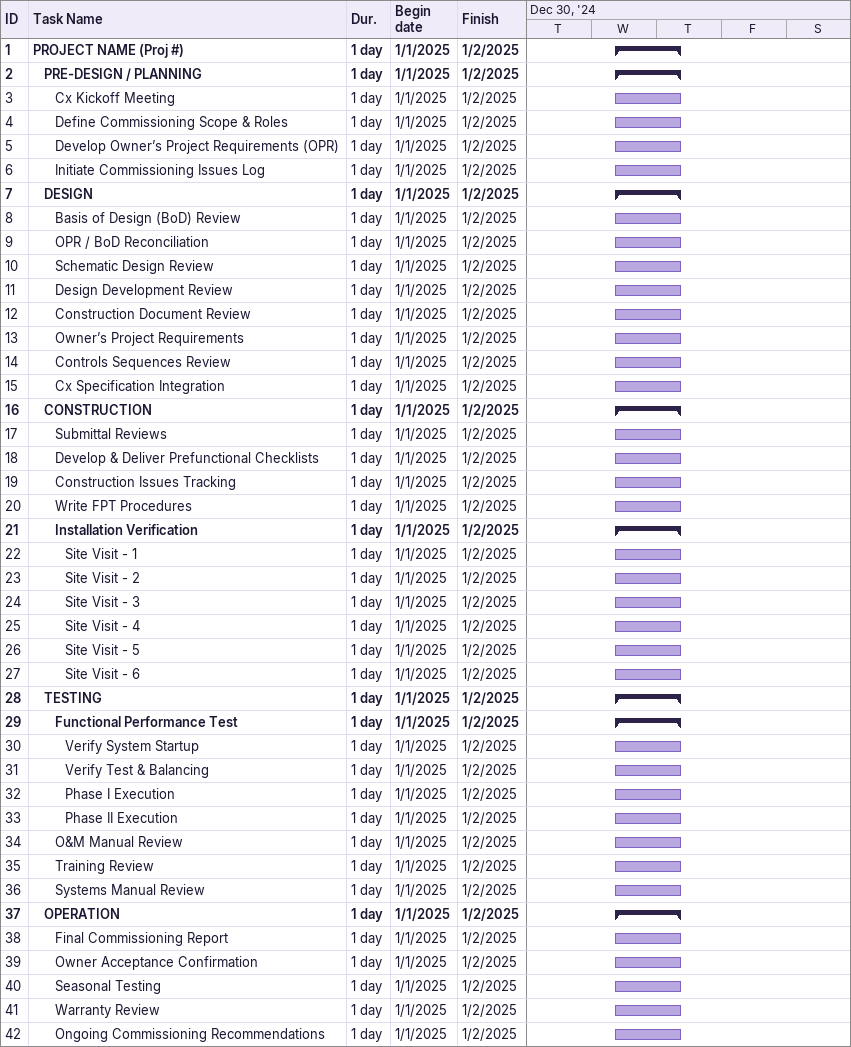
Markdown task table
| ID | Level | Task | Duration | Start | Finish |
|---|---|---|---|---|---|
| 1 | 1 | **PROJECT NAME (Proj #)** | 1d | 2025-01-01 | 2025-01-02 |
| 2 | 2 | **PRE-DESIGN / PLANNING** | 1d | 2025-01-01 | 2025-01-02 |
| 3 | 3 | Cx Kickoff Meeting | 1d | 2025-01-01 | 2025-01-02 |
| 4 | 3 | Define Commissioning Scope & Roles | 1d | 2025-01-01 | 2025-01-02 |
| 5 | 3 | Develop Owner’s Project Requirements (OPR) | 1d | 2025-01-01 | 2025-01-02 |
| 6 | 3 | Initiate Commissioning Issues Log | 1d | 2025-01-01 | 2025-01-02 |
| 7 | 2 | **DESIGN** | 1d | 2025-01-01 | 2025-01-02 |
| 8 | 3 | Basis of Design (BoD) Review | 1d | 2025-01-01 | 2025-01-02 |
| 9 | 3 | OPR / BoD Reconciliation | 1d | 2025-01-01 | 2025-01-02 |
| 10 | 3 | Schematic Design Review | 1d | 2025-01-01 | 2025-01-02 |
| 11 | 3 | Design Development Review | 1d | 2025-01-01 | 2025-01-02 |
| 12 | 3 | Construction Document Review | 1d | 2025-01-01 | 2025-01-02 |
| 13 | 3 | Owner’s Project Requirements | 1d | 2025-01-01 | 2025-01-02 |
| 14 | 3 | Controls Sequences Review | 1d | 2025-01-01 | 2025-01-02 |
| 15 | 3 | Cx Specification Integration | 1d | 2025-01-01 | 2025-01-02 |
| 16 | 2 | **CONSTRUCTION** | 1d | 2025-01-01 | 2025-01-02 |
| 17 | 3 | Submittal Reviews | 1d | 2025-01-01 | 2025-01-02 |
| 18 | 3 | Develop & Deliver Prefunctional Checklists | 1d | 2025-01-01 | 2025-01-02 |
| 19 | 3 | Construction Issues Tracking | 1d | 2025-01-01 | 2025-01-02 |
| 20 | 3 | Write FPT Procedures | 1d | 2025-01-01 | 2025-01-02 |
| 21 | 3 | **Installation Verification** | 1d | 2025-01-01 | 2025-01-02 |
| 22 | 4 | Site Visit - 1 | 1d | 2025-01-01 | 2025-01-02 |
| 23 | 4 | Site Visit - 2 | 1d | 2025-01-01 | 2025-01-02 |
| 24 | 4 | Site Visit - 3 | 1d | 2025-01-01 | 2025-01-02 |
| 25 | 4 | Site Visit - 4 | 1d | 2025-01-01 | 2025-01-02 |
| 26 | 4 | Site Visit - 5 | 1d | 2025-01-01 | 2025-01-02 |
| 27 | 4 | Site Visit - 6 | 1d | 2025-01-01 | 2025-01-02 |
| 28 | 2 | **TESTING** | 1d | 2025-01-01 | 2025-01-02 |
| 29 | 3 | **Functional Performance Test** | 1d | 2025-01-01 | 2025-01-02 |
| 30 | 4 | Verify System Startup | 1d | 2025-01-01 | 2025-01-02 |
| 31 | 4 | Verify Test & Balancing | 1d | 2025-01-01 | 2025-01-02 |
| 32 | 4 | Phase I Execution | 1d | 2025-01-01 | 2025-01-02 |
| 33 | 4 | Phase II Execution | 1d | 2025-01-01 | 2025-01-02 |
| 34 | 3 | O&M Manual Review | 1d | 2025-01-01 | 2025-01-02 |
| 35 | 3 | Training Review | 1d | 2025-01-01 | 2025-01-02 |
| 36 | 3 | Systems Manual Review | 1d | 2025-01-01 | 2025-01-02 |
| 37 | 2 | **OPERATION** | 1d | 2025-01-01 | 2025-01-02 |
| 38 | 3 | Final Commissioning Report | 1d | 2025-01-01 | 2025-01-02 |
| 39 | 3 | Owner Acceptance Confirmation | 1d | 2025-01-01 | 2025-01-02 |
| 40 | 3 | Seasonal Testing | 1d | 2025-01-01 | 2025-01-02 |
| 41 | 3 | Warranty Review | 1d | 2025-01-01 | 2025-01-02 |
| 42 | 3 | Ongoing Commissioning Recommendations | 1d | 2025-01-01 | 2025-01-02 |
